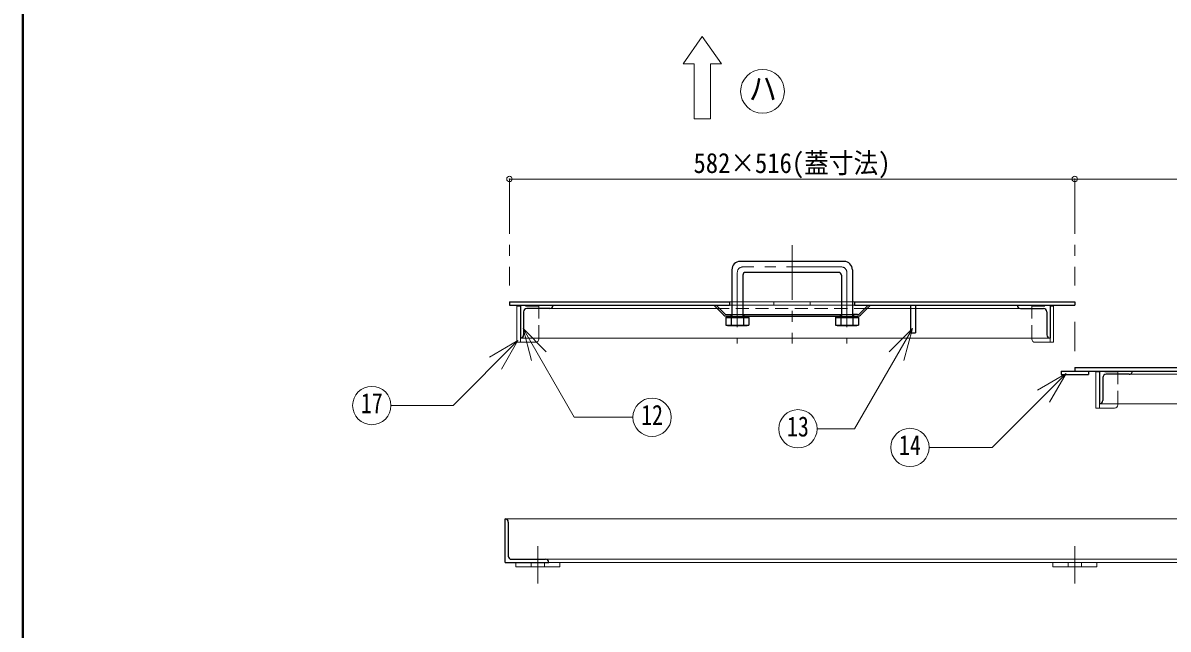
# Model space of a CAD drawing. Units: millimetres at full size, sheet at 1:10; details may follow other scales. Extents: x -2126 to 1924, y -1326 to 1484.
# Drawn here: x -2126 to -1081, y 18 to 572 of the extents above; entities that cross this region are included whole.
import ezdxf
from ezdxf.enums import TextEntityAlignment as Align

# ---------------------------------------------------------------- set-up
doc = ezdxf.new("R2010")
doc.units = ezdxf.units.MM
doc.header["$LTSCALE"] = 10
doc.header["$PDMODE"] = 32
doc.header["$PDSIZE"] = 5
doc.linetypes.add('CHAIN1', pattern=[8, 5, -1, 1, -1])
doc.linetypes.add('DASHED1', pattern=[1.8, 1.2, -0.6])
doc.layers.add('0-0_ﾚｲﾔ1', color=4, linetype='Continuous', lineweight=9)
doc.styles.add('ＭＳ ゴシック', font='')
doc.styles.get('ＭＳ ゴシック').set_extended_font_data('MS Gothic')

msp = doc.modelspace()

# ---------------------------------------------------------------- linework, layer by layer
at = {"layer": '0-0_ﾚｲﾔ1', "color": 1, "lineweight": 40}
msp.add_line((-2126.22, -1325.95), (-2126.22, 1484.05), dxfattribs=at)
at = {"layer": '0-0_ﾚｲﾔ1', "color": 7, "lineweight": 18}
for p, q in [((-1506.22, 559.05), (-1523.72, 534.05)), ((-1506.22, 559.05), (-1488.72, 534.05)), ((-1498.72, 484.05), (-1498.72, 534.05)), ((-1488.72, 534.05), (-1498.72, 534.05)), ((-1498.72, 484.05), (-1513.72, 484.05)), ((-1479.22, 317.05), (-1481.22, 317.05)), ((-1481.22, 313.85), (-1479.22, 313.85)), ((-1440.8, 317.05), (-1469.22, 317.05)), ((-1469.22, 313.85), (-1440.8, 313.85)), ((-1440.8, 317.05), (-1440.8, 313.85)), ((-1407.63, 317.05), (-1407.63, 313.85)), ((-1379.22, 317.05), (-1407.63, 317.05)), ((-1407.63, 313.85), (-1379.22, 313.85)), ((-1367.22, 317.05), (-1369.22, 317.05)), ((-1369.22, 313.85), (-1367.22, 313.85)), ((-1675.42, 313.05), (-1672.22, 313.05)), ((-1675.42, 313.05), (-1675.42, 280.05)), ((-1480.22, 305.35), (-1479.22, 305.35)), ((-1480.22, 303.85), (-1479.22, 303.85)), ((-1469.22, 305.35), (-1468.22, 305.35)), ((-1469.22, 303.85), (-1468.22, 303.85)), ((-1380.22, 305.35), (-1379.22, 305.35)), ((-1380.22, 303.85), (-1379.22, 303.85)), ((-1369.22, 305.35), (-1368.22, 305.35)), ((-1369.22, 303.85), (-1368.22, 303.85)), ((-1185.52, 313.05), (-1188.72, 313.05)), ((-1185.52, 313.05), (-1185.52, 280.05)), ((-1672.22, 283.85), (-1672.22, 280.05)), ((-1669.79, 292.52), (-1648.58, 271.31)), ((-1669.79, 292.52), (-1662.03, 263.55)), ((-1314.46, 292.55), (-1367.25, 201.12)), ((-1314.46, 292.55), (-1335.68, 271.33)), ((-1314.46, 292.55), (-1322.23, 263.57)), ((-1188.72, 283.85), (-1188.72, 280.05)), ((-1674.4, 281.61), (-1733.62, 222.39)), ((-1674.4, 281.61), (-1700.38, 266.61)), ((-1674.4, 281.61), (-1689.4, 255.63)), ((-1675.42, 280.05), (-1672.22, 280.05)), ((-1185.52, 280.05), (-1188.72, 280.05)), ((-1174.25, 251.53), (-1200.24, 236.53)), ((-1174.25, 251.53), (-1189.25, 225.55)), ((-1146.92, 253.05), (-1143.72, 253.05)), ((-1146.92, 253.05), (-1146.92, 220.05)), ((-1733.62, 222.39), (-1790.29, 222.39)), ((-1146.92, 220.05), (-1143.72, 220.05)), ((-1143.72, 223.85), (-1143.72, 220.05)), ((-1367.25, 201.12), (-1401.36, 201.12)), ((-646.22, 119.05), (-1686.22, 119.05)), ((-1649.22, 82.05), (-683.22, 82.05)), ((-1646.22, 79.05), (-686.22, 79.05))]:
    msp.add_line(p, q, dxfattribs=at)
at = {"layer": '0-0_ﾚｲﾔ1'}
for p, q in [((-1682.22, 429.05), (-1166.22, 429.05)), ((-1166.22, 429.05), (-650.22, 429.05)), ((-1440.8, 317.05), (-1407.63, 317.05)), ((-1440.8, 313.85), (-1407.63, 313.85)), ((-1492.72, 310.85), (-1645.22, 310.85)), ((-1316.22, 310.85), (-1355.72, 310.85)), ((-1215.72, 310.85), (-1311.72, 310.85)), ((-1672.22, 283.85), (-1188.72, 283.85)), ((-1655.42, 283.05), (-1655.42, 283.85)), ((-1205.52, 283.05), (-1205.52, 283.85)), ((-1658.42, 280.05), (-1672.22, 280.05)), ((-1202.52, 280.05), (-1188.72, 280.05)), ((-1116.72, 250.85), (-1020.72, 250.85)), ((-1143.72, 223.85), (-660.22, 223.85)), ((-1129.92, 220.05), (-1143.72, 220.05)), ((-1126.92, 223.05), (-1126.92, 223.85)), ((-1676.22, 75.05), (-1676.22, 79.05)), ((-1676.22, 75.05), (-1636.22, 75.05)), ((-1636.22, 75.05), (-1636.22, 79.05)), ((-1186.22, 75.05), (-1186.22, 79.05)), ((-1186.22, 75.05), (-1146.22, 75.05)), ((-1146.22, 75.05), (-1146.22, 79.05))]:
    msp.add_line(p, q, dxfattribs=at)
at = {"layer": '0-0_ﾚｲﾔ1', "linetype": 'CHAIN1'}
for p, q in [((-1682.22, 429.05), (-1682.22, 332.05)), ((-1166.22, 429.05), (-1166.22, 332.05)), ((-1424.22, 368.85), (-1424.22, 278.85)), ((-1379.22, 348.85), (-1469.22, 348.85)), ((-1474.22, 343.85), (-1474.22, 278.85)), ((-1374.22, 343.85), (-1374.22, 278.85)), ((-1166.22, 298.85), (-1166.22, 272.05)), ((-1656.22, 60.05), (-1656.22, 94.05)), ((-1166.22, 60.05), (-1166.22, 94.05))]:
    msp.add_line(p, q, dxfattribs=at)
at = {"layer": '0-0_ﾚｲﾔ1', "color": 5, "lineweight": 25}
for p, q in [((-1479.22, 346.35), (-1479.22, 303.35)), ((-1376.72, 353.85), (-1471.72, 353.85)), ((-1369.22, 346.35), (-1369.22, 303.35)), ((-1469.22, 341.35), (-1469.22, 303.35)), ((-1381.72, 343.85), (-1466.72, 343.85)), ((-1379.22, 341.35), (-1379.22, 303.35)), ((-1682.22, 317.05), (-1682.22, 313.85)), ((-1682.22, 317.05), (-1481.22, 317.05)), ((-1682.22, 313.85), (-1481.22, 313.85)), ((-1672.22, 313.85), (-1672.22, 283.85)), ((-1486.59, 304.72), (-1495.72, 313.85)), ((-1485.97, 306.22), (-1493.59, 313.85)), ((-1481.22, 317.05), (-1481.22, 313.85)), ((-1367.22, 317.05), (-1367.22, 313.85)), ((-1367.22, 317.05), (-1166.22, 317.05)), ((-1367.22, 313.85), (-1166.22, 313.85)), ((-1362.46, 306.22), (-1354.84, 313.85)), ((-1361.84, 304.72), (-1352.72, 313.85)), ((-1316.22, 313.85), (-1316.22, 288.85)), ((-1311.72, 313.85), (-1311.72, 288.85)), ((-1188.72, 313.85), (-1188.72, 283.85)), ((-1166.22, 317.05), (-1166.22, 313.85)), ((-1669.22, 307.85), (-1669.22, 286.85)), ((-1645.22, 310.85), (-1666.22, 310.85)), ((-1484.72, 302.85), (-1483.22, 303.35)), ((-1484.47, 303.85), (-1480.22, 303.85)), ((-1483.22, 303.35), (-1465.22, 303.35)), ((-1468.22, 305.35), (-1380.22, 305.35)), ((-1384.72, 302.85), (-1383.22, 303.35)), ((-1383.22, 303.35), (-1365.22, 303.35)), ((-1380.22, 305.35), (-1380.22, 303.85)), ((-1374.22, 303.35), (-1368.72, 302.85)), ((-1368.72, 302.85), (-1365.22, 303.35)), ((-1215.72, 310.85), (-1194.72, 310.85)), ((-1191.72, 307.85), (-1191.72, 286.85)), ((-1484.72, 302.85), (-1463.72, 302.85)), ((-1484.72, 302.85), (-1484.72, 295.85)), ((-1484.72, 295.85), (-1463.72, 295.85)), ((-1484.72, 295.85), (-1483.22, 295.35)), ((-1483.22, 295.35), (-1479.72, 295.85)), ((-1483.22, 295.35), (-1465.22, 295.35)), ((-1479.72, 302.85), (-1479.72, 295.85)), ((-1479.72, 295.85), (-1474.22, 295.35)), ((-1474.22, 295.35), (-1468.72, 295.85)), ((-1468.72, 302.85), (-1468.72, 295.85)), ((-1468.72, 295.85), (-1465.22, 295.35)), ((-1384.72, 302.85), (-1363.72, 302.85)), ((-1384.72, 295.85), (-1363.72, 295.85)), ((-1383.22, 295.35), (-1365.22, 295.35)), ((-1379.72, 302.85), (-1379.72, 295.85)), ((-1363.72, 295.85), (-1365.22, 295.35)), ((-1316.22, 288.85), (-1311.72, 288.85)), ((-1178.72, 253.85), (-1178.72, 250.65)), ((-1178.72, 253.85), (-965.22, 253.85)), ((-1166.22, 257.05), (-1166.22, 253.85)), ((-1166.22, 257.05), (-965.22, 257.05)), ((-1153.72, 253.85), (-1153.72, 250.65)), ((-1143.72, 253.85), (-1143.72, 223.85)), ((-1116.72, 250.85), (-1137.72, 250.85)), ((-1178.72, 250.65), (-1153.72, 250.65)), ((-1140.72, 247.85), (-1140.72, 226.85)), ((-1686.22, 79.05), (-1686.22, 119.05)), ((-1683.22, 116.05), (-1683.22, 85.05)), ((-1686.22, 79.05), (-1646.22, 79.05)), ((-1680.22, 82.05), (-1649.22, 82.05))]:
    msp.add_line(p, q, dxfattribs=at)
at = {"layer": '0-0_ﾚｲﾔ1', "linetype": 'DASHED1'}
for p, q in [((-1479.22, 317.05), (-1469.22, 317.05)), ((-1479.22, 313.85), (-1469.22, 313.85)), ((-1379.22, 317.05), (-1369.22, 317.05)), ((-1379.22, 313.85), (-1369.22, 313.85)), ((-1655.42, 313.05), (-1672.22, 313.05)), ((-1655.42, 283.85), (-1655.42, 313.05)), ((-1355.72, 310.85), (-1492.72, 310.85)), ((-1479.22, 305.35), (-1469.22, 305.35)), ((-1479.22, 303.85), (-1469.22, 303.85)), ((-1379.22, 305.35), (-1369.22, 305.35)), ((-1379.22, 303.85), (-1369.22, 303.85)), ((-1316.22, 310.85), (-1311.72, 310.85)), ((-1205.52, 313.05), (-1188.72, 313.05)), ((-1205.52, 283.85), (-1205.52, 313.05)), ((-1126.92, 253.05), (-1143.72, 253.05)), ((-1126.92, 223.85), (-1126.92, 253.05)), ((-1662.22, 75.05), (-1662.22, 79.05)), ((-1650.22, 75.05), (-1650.22, 79.05)), ((-1172.22, 75.05), (-1172.22, 79.05)), ((-1160.22, 75.05), (-1160.22, 79.05))]:
    msp.add_line(p, q, dxfattribs=at)
at = {"layer": '0-0_ﾚｲﾔ1', "color": 7, "lineweight": 18}
for points in [[(-1513.72, 484.05), (-1513.72, 534.05), (-1523.72, 534.05)], [(-1669.79, 292.52), (-1623.11, 211.67), (-1569.52, 211.67)], [(-1174.25, 251.53), (-1241.67, 184.11), (-1299.19, 184.11)]]:
    msp.add_lwpolyline(points, dxfattribs=at)
at = {"layer": '0-0_ﾚｲﾔ1', "color": 5, "lineweight": 25}
for points in [[(-1483.85, 305.35), (-1480.22, 305.35), (-1480.22, 303.85)], [(-1483.22, 303.35), (-1479.72, 302.85), (-1474.22, 303.35)], [(-1474.22, 303.35), (-1468.72, 302.85), (-1465.22, 303.35)], [(-1468.22, 305.35), (-1468.22, 303.85), (-1380.22, 303.85)], [(-1465.22, 303.35), (-1463.72, 302.85), (-1463.72, 295.85), (-1465.22, 295.35)], [(-1383.22, 303.35), (-1379.72, 302.85), (-1374.22, 303.35)], [(-1364.58, 305.35), (-1368.22, 305.35), (-1368.22, 303.85), (-1363.96, 303.85)], [(-1365.22, 303.35), (-1363.72, 302.85), (-1363.72, 295.85)], [(-1384.72, 302.85), (-1384.72, 295.85), (-1383.22, 295.35), (-1379.72, 295.85)], [(-1379.72, 295.85), (-1374.22, 295.35), (-1368.72, 295.85)], [(-1368.72, 302.85), (-1368.72, 295.85), (-1365.22, 295.35)]]:
    msp.add_lwpolyline(points, dxfattribs=at)
at = {"layer": '0-0_ﾚｲﾔ1', "color": 7, "lineweight": 18}
for centre, radius in [((-1451.22, 509.05), 20), ((-1807.79, 222.39), 17.5), ((-1552.02, 211.67), 17.5), ((-1418.86, 201.12), 17.5), ((-1316.69, 184.11), 17.5)]:
    msp.add_circle(centre, radius, dxfattribs=at)
at = {"layer": '0-0_ﾚｲﾔ1', "color": 5, "lineweight": 25}
for centre, radius, start, end in [((-1471.72, 346.35), 7.5, 90, 180), ((-1376.72, 346.35), 7.5, 0, 90), ((-1466.72, 341.35), 2.5, 90, 180), ((-1381.72, 341.35), 2.5, 0, 90), ((-1645.22, 313.85), 3, 270, 0), ((-1215.72, 313.85), 3, 180, 270), ((-1666.22, 307.85), 3, 90, 180), ((-1484.47, 306.85), 3, 225, 270), ((-1483.85, 308.35), 3, 225, 270), ((-1364.58, 308.35), 3, 270, 315), ((-1363.96, 306.85), 3, 270, 315), ((-1194.72, 307.85), 3, 0, 90), ((-1672.22, 286.85), 3, 270, 0), ((-1188.72, 286.85), 3, 180, 270), ((-1137.72, 247.85), 3, 90, 180), ((-1116.72, 253.85), 3, 270, 0), ((-1143.72, 226.85), 3, 270, 0), ((-1686.22, 116.05), 3, 0, 90), ((-1680.22, 85.05), 3, 180, 270), ((-1649.22, 79.05), 3, 0, 90)]:
    msp.add_arc(centre, radius, start, end, dxfattribs=at)
at = {"layer": '0-0_ﾚｲﾔ1', "linetype": 'CHAIN1'}
for centre, start, end in [((-1469.22, 343.85), 90, 180), ((-1379.22, 343.85), 0, 90)]:
    msp.add_arc(centre, 5, start, end, dxfattribs=at)
at = {"layer": '0-0_ﾚｲﾔ1'}
for centre, start, end in [((-1658.42, 283.05), 270, 0), ((-1202.52, 283.05), 180, 270), ((-1129.92, 223.05), 270, 0)]:
    msp.add_arc(centre, 3, start, end, dxfattribs=at)
at = {"layer": '0-0_ﾚｲﾔ1', "color": 1}
for p in [(-1682.22, 429.05), (-1166.22, 429.05)]:
    msp.add_point(p, dxfattribs=at)

# ---------------------------------------------------------------- texts
at = {"layer": '0-0_ﾚｲﾔ1', "color": 7, "style": 'ＭＳ ゴシック'}
for s, height, width, p in [('ハ', 21.99, 0.85, (-1463.72, 494.05)), ('582×516(蓋寸法)', 18.33, 0.9, (-1514.22, 429.05)), ('17', 18.33, 0.8, (-1817.79, 209.89)), ('12', 18.33, 0.8, (-1562.02, 199.17)), ('13', 18.33, 0.8, (-1428.86, 188.62)), ('14', 18.33, 0.8, (-1326.69, 171.61))]:
    msp.add_text(s, height=height, dxfattribs=dict(at, width=width)).set_placement(p, align=Align.BOTTOM_LEFT)

doc.saveas('drawing.dxf')
